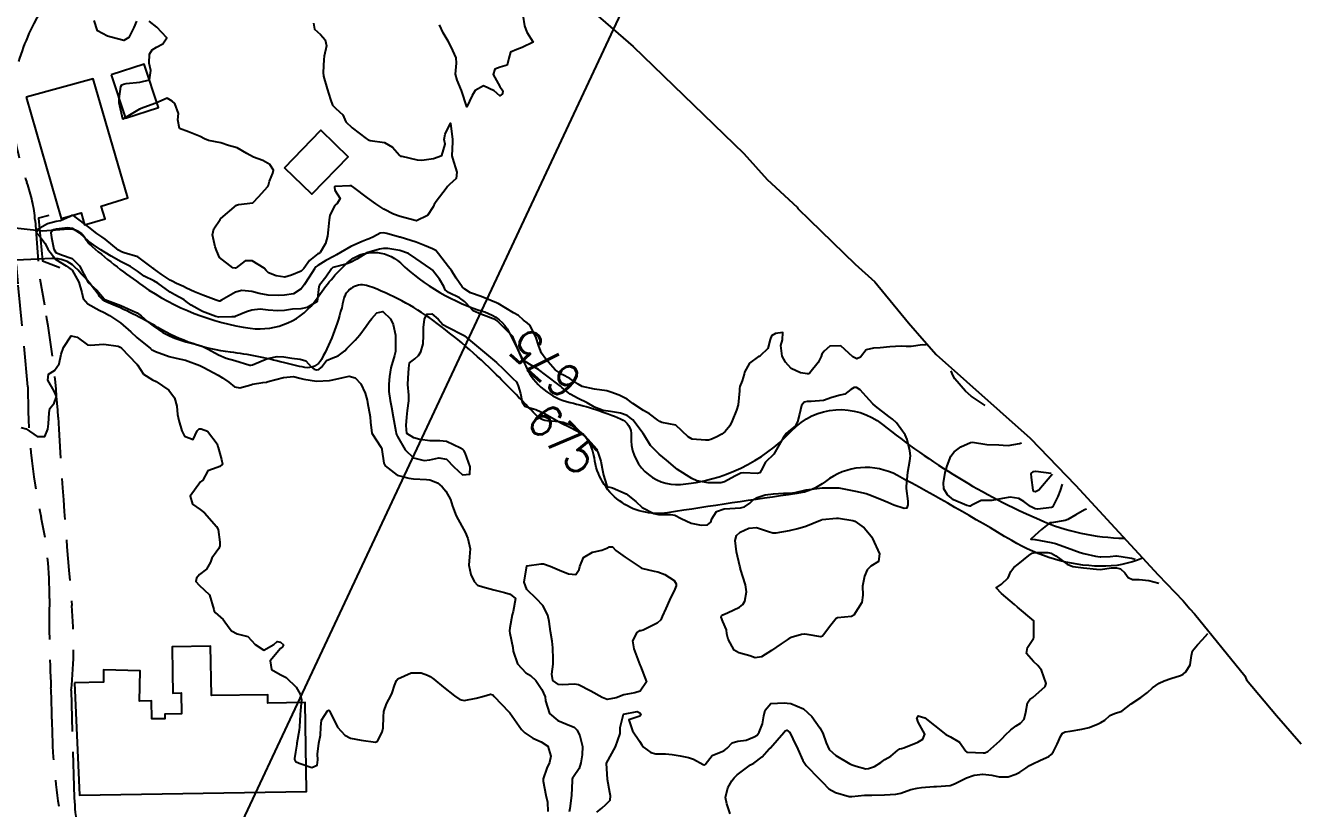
# Model space of a CAD drawing. Header units: metres. Extents: x 298520 to 308411, y 7433745 to 7450750.
# Drawn here: x 301082.7 to 301237.7, y 7444011.9 to 7444107.6 of the extents above; entities that cross this region are included whole.
import ezdxf
from ezdxf.enums import TextEntityAlignment as Align

# ---------------------------------------------------------------- set-up
doc = ezdxf.new("R2010")
doc.units = ezdxf.units.M
doc.header["$LTSCALE"] = 10
doc.linetypes.add('CONTINUO', pattern=[0])
doc.linetypes.add('DASHED', pattern=[0.75, 0.5, -0.25])
for name, color, linetype in [('Area', 45, 'Continuous'), ('Area Verde e Lazer', 94, 'Continuous'), ('Cotas', 45, 'Continuous'), ('Curvas de Nivel 1m', 11, 'Continuous'), ('Curvas de Nivel 5m', 15, 'Continuous'), ('Edificações', 30, 'Continuous'), ('Hidrografia', 140, 'Continuous'), ('Pontes e viadutos', 190, 'Continuous'), ('TEXTO', 45, 'Continuous'), ('Vias Secundárias', 230, 'DASHED')]:
    doc.layers.add(name, color=color, linetype=linetype)
doc.styles.add('Style-STANDARD', font='STANDARD.shx')

msp = doc.modelspace()

# ---------------------------------------------------------------- linework, layer by layer
at = {"layer": 'Area'}
msp.add_polyline3d([(301151.76, 7444109.56, 677.09), (301157, 7444105.05, 676.94), (301170.5, 7444091.95, 678.43), (301173.33, 7444088.79, 676.94), (301177.02, 7444085.43, 680.2), (301177.11, 7444085.24, 680.31), (301178.54, 7444083.86, 680.94), (301184.11, 7444078.44, 683.66), (301186.49, 7444076.3, 679.37), (301190.6, 7444071.28, 692.9), (301192.53, 7444069.08, 681.47), (301194, 7444067.39, 676.97), (301205.48, 7444057.18, 680.91), (301211.01, 7444051.43, 678.52), (301221.1, 7444040.47, 676.93), (301224.15, 7444037.31, 678.2), (301224.99, 7444036.3, 681.07), (301225.55, 7444035.71, 680.5), (301231.71, 7444028.13, 688.65), (301231.9, 7444027.63, 688.62), (301235.57, 7444023.28, 682.95), (301238.58, 7444019.82, 686.78)], dxfattribs=at)
at = {"layer": 'Area Verde e Lazer', "elevation": 683.98}
msp.add_lwpolyline([(301244.65, 7444005.75), (301236.08, 7444004.44, 0), (301223.44, 7444002.52, -0.079964), (301213.85, 7444002.6, 0.078577), (301189.51, 7444002.88, -0.017587), (301163.61, 7444000.01, 0.012035), (301150, 7443998.66, 0.378668), (301143.29, 7443991.06, -0.057498), (301138.13, 7443946.2, 0.342844), (301149.93, 7443920.55, 0.077568), (301153.36, 7443919.4, 0.010024), (301179.65, 7443915.45, 0.021064), (301218.07, 7443912.09, 0.035305), (301232.21, 7443912.45, 0.299651), (301239.1, 7443918.01, -0.016754)], format="xyb", dxfattribs=at)
at = {"layer": 'Curvas de Nivel 1m', "flags": 128}
for points, elevation in [([(301143.51, 7444108.88), (301143.7, 7444107.58), (301143.98, 7444106.78), (301144.77, 7444105.57), (301143.43, 7444104.92), (301142.76, 7444104.7), (301142, 7444104.36), (301141.79, 7444103.61), (301141.58, 7444102.76), (301140.73, 7444102.51), (301140.08, 7444102.27), (301139.87, 7444101.63), (301140.71, 7444100.17), (301141.05, 7444099.62), (301141.03, 7444099.28), (301140.69, 7444099.02), (301140, 7444099.63), (301138.71, 7444100.24), (301137.67, 7444099.66), (301137.31, 7444099.04), (301136.67, 7444097.67), (301136.02, 7444099.68), (301135.46, 7444100.93), (301135.26, 7444101.68), (301135.4, 7444103.02), (301135.37, 7444103.68), (301134.76, 7444105.02), (301134.37, 7444105.69), (301133.78, 7444106.7), (301133.33, 7444107.7)], 677), ([(301096.31, 7444108.15), (301095.98, 7444107.35), (301095.38, 7444106.16), (301094.77, 7444105.8), (301093.21, 7444106.19), (301092.77, 7444106.31), (301091.53, 7444106.95), (301091.14, 7444108.21)], 677), ([(301117.92, 7444107.89), (301118.07, 7444107.18), (301118.78, 7444106.5), (301119.37, 7444105.87), (301119.51, 7444105.12), (301119.25, 7444103.87), (301119.18, 7444103.44), (301119.1, 7444101.88), (301119.15, 7444101.44), (301119.59, 7444099.87), (301119.99, 7444098.56), (301120.27, 7444097.86), (301120.67, 7444097.47), (301121.51, 7444096.7), (301121.86, 7444095.84), (301122.64, 7444095.1), (301124.37, 7444093.81), (301124.62, 7444093.62), (301124.86, 7444093.57), (301126.62, 7444093.31), (301127.57, 7444092.73), (301128.42, 7444091.76), (301128.52, 7444091.68), (301128.6, 7444091.66), (301128.73, 7444091.63), (301130.6, 7444091.2), (301131.16, 7444091.17), (301132.6, 7444091.35), (301133.6, 7444091.71), (301134.02, 7444093.1), (301133.91, 7444093.7), (301134, 7444094.33), (301134.65, 7444095.69), (301134.92, 7444093.69), (301134.93, 7444093.38), (301134.84, 7444091.69), (301134.91, 7444091.38), (301135.45, 7444089.68), (301135.35, 7444088.91), (301134.56, 7444088.17), (301134.31, 7444087.94), (301134.14, 7444087.7), (301132.93, 7444086.11), (301132.65, 7444085.72), (301132.61, 7444085.64), (301132.53, 7444085.44), (301131.85, 7444084.39), (301130.5, 7444083.74), (301128.51, 7444084.25), (301127.72, 7444084.57), (301126.52, 7444085.18), (301125.55, 7444085.8), (301124.54, 7444086.55), (301122.87, 7444087.83), (301122.56, 7444088.01), (301122.37, 7444088.01), (301120.55, 7444087.92), (301120.51, 7444087.91), (301120.48, 7444087.86), (301120.55, 7444087.48), (301121.17, 7444086.48), (301120.83, 7444085.86), (301120.66, 7444085.73), (301120.53, 7444085.62), (301119.93, 7444084.45), (301119.86, 7444083.87), (301119.73, 7444082.64), (301119.62, 7444081.87), (301119.38, 7444080.96), (301118.73, 7444079.88), (301118.58, 7444079.76), (301118.46, 7444079.69), (301117.44, 7444078.9), (301116.73, 7444077.91), (301116.43, 7444077.59), (301115.25, 7444077.1), (301114.42, 7444076.86), (301113.36, 7444077), (301112.43, 7444077.4), (301112.16, 7444077.69), (301111.91, 7444077.96), (301110.45, 7444078.84), (301109.6, 7444078.84), (301108.5, 7444078), (301108.46, 7444077.97), (301108.43, 7444077.96), (301108.39, 7444077.96), (301108.09, 7444078.01), (301106.45, 7444079.26), (301106.11, 7444080.03), (301105.93, 7444080.57), (301105.58, 7444082.04), (301105.75, 7444082.78), (301106.51, 7444083.91), (301106.56, 7444083.98), (301106.6, 7444084.03), (301108.53, 7444085.65), (301108.78, 7444085.75), (301110.53, 7444085.96), (301110.57, 7444085.98), (301111.23, 7444086.66), (301112.34, 7444087.95), (301112.42, 7444088.09), (301112.56, 7444088.58), (301112.95, 7444089.57), (301113.05, 7444089.95), (301112.59, 7444090.64), (301111.76, 7444091.13), (301110.6, 7444091.51), (301109.77, 7444091.99), (301108.61, 7444092.66), (301107.56, 7444092.96), (301106.62, 7444093.27), (301105.11, 7444093.55), (301104.62, 7444093.76), (301104.1, 7444094.06), (301102.64, 7444094.6), (301101.57, 7444095.02), (301101.36, 7444096.09), (301101.44, 7444096.87), (301100.98, 7444098.1), (301100.68, 7444098.38), (301100.06, 7444098.73), (301098.67, 7444098.12), (301097.2, 7444097.6), (301096.67, 7444097.39), (301094.65, 7444096.17), (301094.18, 7444098.17), (301094.19, 7444098.67), (301094.38, 7444100.17), (301094.51, 7444100.37), (301094.71, 7444100.44), (301095.06, 7444100.52), (301096.71, 7444100.69), (301097.88, 7444100.96), (301098.06, 7444102.13), (301097.87, 7444102.99), (301097.88, 7444104.13), (301098.24, 7444104.63), (301098.76, 7444104.95), (301099.51, 7444105.36), (301100, 7444106.11), (301098.79, 7444107.39), (301097.85, 7444108.13)], 677), ([(301192.78, 7444068.54), (301192.33, 7444068.59), (301190.94, 7444068.4), (301190.33, 7444068.4), (301189.71, 7444068.41), (301188.33, 7444068.34), (301187.16, 7444068.23), (301186.33, 7444068.16), (301185.45, 7444067.96), (301184.76, 7444067.09), (301184.31, 7444066.86), (301183.8, 7444067.11), (301182.33, 7444068.45), (301181.02, 7444068.44), (301180.32, 7444067.81), (301180.03, 7444067.43), (301179.94, 7444067.15), (301179.58, 7444066.42), (301178.56, 7444065.17), (301178.4, 7444065.06), (301178.29, 7444065.05), (301177.42, 7444065.18), (301176.3, 7444065.69), (301175.57, 7444066.47), (301175.17, 7444067.21), (301175.03, 7444068.51), (301175.21, 7444069.21), (301175.26, 7444070.11), (301174.35, 7444069.95), (301173.89, 7444069.68), (301173.7, 7444069.23), (301173.42, 7444068.14), (301172.51, 7444067.24), (301172.38, 7444067.17), (301172.31, 7444067.14), (301171.19, 7444066.36), (301170.59, 7444065.26), (301170.52, 7444065.02), (301170.28, 7444064.17), (301170.03, 7444063.5), (301169.97, 7444063.26), (301169.96, 7444062.96), (301169.79, 7444061.27), (301169.59, 7444060.62), (301169.07, 7444059.28), (301168.8, 7444058.69), (301168.2, 7444057.98), (301167.81, 7444057.68), (301167.1, 7444057.3), (301166.48, 7444057.02), (301166.19, 7444056.93), (301165.8, 7444056.93), (301164.19, 7444057.04), (301163.71, 7444057.34), (301162.21, 7444058.75), (301160.49, 7444059.11), (301160.22, 7444059.22), (301160.01, 7444059.38), (301158.98, 7444060.15), (301158.23, 7444060.55), (301156.92, 7444061.42), (301156.25, 7444061.93), (301155.26, 7444062.43), (301154.26, 7444062.82), (301153.76, 7444062.96), (301152.26, 7444063.18), (301150.73, 7444063.5), (301150.27, 7444063.76), (301149.26, 7444064.49), (301148.29, 7444064.96), (301147.47, 7444065.54), (301146.31, 7444066.85), (301145.79, 7444067.56), (301145.45, 7444068.44), (301145.11, 7444069.56), (301144.36, 7444070.98), (301144.05, 7444071.27), (301143.59, 7444071.58), (301142.96, 7444072.18), (301142.37, 7444072.5), (301140.47, 7444073.62), (301140.38, 7444073.67), (301140.28, 7444073.73), (301138.4, 7444074.48), (301137.11, 7444074.95), (301136.41, 7444075.38), (301136.1, 7444075.67), (301135.36, 7444076.74), (301134.8, 7444077.69), (301134.44, 7444078.13), (301133.2, 7444079.71), (301132.87, 7444080.11), (301132.47, 7444080.33), (301131.47, 7444080.73), (301130.48, 7444081.14), (301128.5, 7444081.74), (301128.48, 7444081.75), (301128.43, 7444081.76), (301126.9, 7444082.2), (301126.49, 7444082.27), (301126.06, 7444082.22), (301125.24, 7444081.8), (301124.73, 7444081.56), (301124.48, 7444081.46), (301123.88, 7444081.22), (301122.47, 7444080.62), (301121.24, 7444079.85), (301120.74, 7444079.57), (301120.46, 7444079.44), (301119.43, 7444078.89), (301118.44, 7444078.29), (301118.21, 7444078.11), (301118.04, 7444077.89), (301117.38, 7444076.85), (301116.78, 7444075.9), (301116.41, 7444075.41), (301115.49, 7444074.83), (301114.4, 7444074.64), (301113.71, 7444074.62), (301112.4, 7444074.66), (301111.3, 7444074.86), (301110.4, 7444075.1), (301109.18, 7444075.22), (301108.4, 7444075.02), (301106.7, 7444074.03), (301106.5, 7444073.92), (301106.39, 7444073.91), (301106.04, 7444074.03), (301104.4, 7444074.67), (301103.4, 7444075.06), (301102.41, 7444075.53), (301102.03, 7444075.7), (301101.18, 7444076.09), (301100.67, 7444076.36), (301100.42, 7444076.5), (301099.32, 7444077.22), (301098.43, 7444077.86), (301098.27, 7444077.96), (301098.09, 7444078.13), (301096.45, 7444079.36), (301094.8, 7444079.83), (301094.46, 7444079.94), (301094.11, 7444080.17), (301092.48, 7444081.51), (301092.07, 7444081.79), (301091.47, 7444082.21), (301090.49, 7444082.98), (301088.81, 7444084.24), (301088.51, 7444084.4), (301088.37, 7444084.39), (301088.14, 7444084.24), (301087.01, 7444083.75), (301086.5, 7444083.65), (301085.42, 7444083.36), (301084.49, 7444082.85), (301084.16, 7444082.62), (301084.08, 7444082.29), (301084.48, 7444081.84), (301085.15, 7444080.96), (301085.48, 7444080.27), (301086.44, 7444079.02), (301087.72, 7444078.25), (301088.43, 7444077.7), (301089.27, 7444076.23), (301089.63, 7444075), (301089.79, 7444074.23), (301090.38, 7444073.59), (301091.74, 7444072.84), (301092.37, 7444072.53), (301093.01, 7444072.18), (301094.35, 7444071.27), (301095.61, 7444070.16), (301096.33, 7444069.49), (301098, 7444068.12), (301098.18, 7444067.99), (301098.31, 7444067.93), (301098.63, 7444067.79), (301100.3, 7444067.15), (301101.17, 7444066.95), (301102.3, 7444066.7), (301104.03, 7444066.05), (301104.29, 7444065.93), (301104.53, 7444065.8), (301106.28, 7444064.87), (301106.83, 7444064.57), (301107.57, 7444064.01), (301108.26, 7444063.46), (301108.92, 7444063.34), (301110.27, 7444063.71), (301110.48, 7444063.76), (301111.73, 7444063.97), (301112.2, 7444064.03), (301112.27, 7444064.05), (301112.4, 7444064.09), (301114.28, 7444064.58), (301115.49, 7444064.71), (301116.28, 7444064.51), (301116.74, 7444064.37), (301118.28, 7444064.16), (301119.9, 7444064.24), (301120.28, 7444064.3), (301121.55, 7444064.58), (301122.28, 7444064.76), (301123, 7444064.55), (301123.72, 7444063.82), (301124.26, 7444062.69), (301124.47, 7444061.81), (301124.53, 7444061.52), (301124.87, 7444059.8), (301124.88, 7444059.14), (301125.05, 7444057.8), (301126.18, 7444056.02), (301126.26, 7444055.88), (301126.29, 7444055.79), (301126.51, 7444054.14), (301126.67, 7444053.78), (301128.14, 7444052.64), (301129.59, 7444052.29), (301130.13, 7444052.22), (301131.74, 7444052.11), (301132.13, 7444052.07), (301133.07, 7444051.71), (301133.64, 7444051.22), (301134.11, 7444050.71), (301134.65, 7444049.68), (301134.92, 7444048.85), (301135.35, 7444047.68), (301136.06, 7444046.44), (301136.46, 7444045.67), (301136.78, 7444044.93), (301137.08, 7444043.66), (301136.99, 7444042.69), (301136.9, 7444041.66), (301137.14, 7444040.51), (301137.55, 7444039.65), (301137.98, 7444039.23), (301138.61, 7444039), (301139.97, 7444038.63), (301141.27, 7444038.3), (301141.96, 7444038.11), (301142.6, 7444037.59), (301142.33, 7444035.99), (301142.2, 7444035.6), (301141.92, 7444033.98), (301141.87, 7444033.65), (301141.87, 7444033.6), (301141.91, 7444033.35), (301142.26, 7444031.6), (301142.32, 7444031.16), (301142.84, 7444029.59), (301143.85, 7444028.5), (301144.44, 7444028.17), (301145.09, 7444027.56), (301145.83, 7444026.46), (301146.23, 7444025.55), (301146.27, 7444025.08), (301146.74, 7444023.54), (301147.78, 7444022.68), (301149.23, 7444022.05), (301149.77, 7444021.84), (301150.12, 7444021.5), (301150.47, 7444020.78), (301150.81, 7444019.49), (301150.76, 7444018.46), (301150.58, 7444017.49), (301150.39, 7444016.82), (301149.7, 7444015.8), (301149.58, 7444015.61), (301149.54, 7444015.5), (301149.51, 7444015.32), (301149.44, 7444013.5), (301149.25, 7444011.91), (301149.15, 7444011.51)], 676), ([(301082.2, 7444058.47), (301082.81, 7444058.3), (301084.19, 7444057.39), (301085.09, 7444057.38), (301085.48, 7444058.28), (301085.56, 7444058.92), (301085.62, 7444060.28), (301085.71, 7444060.79), (301086.23, 7444061.46), (301086.53, 7444062.27), (301086.25, 7444062.92), (301085.48, 7444064.28), (301085.56, 7444064.99), (301086.28, 7444065.43), (301086.86, 7444066.26), (301087.11, 7444067.46), (301087.38, 7444068.25), (301088.34, 7444069.69), (301089.05, 7444069.52), (301090.33, 7444068.58), (301090.64, 7444068.53), (301092.32, 7444068.68), (301094.07, 7444068.42), (301094.32, 7444068.31), (301094.49, 7444068.17), (301096.29, 7444066.25), (301096.35, 7444066.2), (301096.41, 7444066.15), (301097.16, 7444065.02), (301098.27, 7444064.31), (301098.72, 7444064.12), (301100.26, 7444063.03), (301100.96, 7444062.09), (301101.23, 7444061.08), (301101.33, 7444060.08), (301101.47, 7444059.34), (301101.86, 7444058.08), (301102.19, 7444057.43), (301103.22, 7444057.02), (301103.7, 7444058.06), (301103.95, 7444058.31), (301104.21, 7444058.33), (301104.99, 7444058.04), (301106.18, 7444056.49), (301106.26, 7444056.11), (301106.27, 7444056.03), (301106.7, 7444054.57), (301106.81, 7444054.02), (301106.47, 7444053.71), (301106.15, 7444053.58), (301105.01, 7444053.17), (301104.42, 7444052.05), (301104.25, 7444051.92), (301104.12, 7444051.83), (301102.85, 7444050.07), (301103.14, 7444049.11), (301104.09, 7444048.45), (301104.6, 7444048.04), (301106.06, 7444046.39), (301106.29, 7444046.03), (301106.5, 7444044.48), (301106.47, 7444044.02), (301106.36, 7444043.7), (301106.02, 7444043.25), (301105.51, 7444042.53), (301105.33, 7444042.04), (301104.86, 7444041.18), (301103.99, 7444040.53), (301103.62, 7444040.06), (301103.56, 7444039.64), (301103.97, 7444039.23), (301105.22, 7444038.04), (301105.74, 7444036.23), (301105.8, 7444036.03), (301105.93, 7444035.89), (301106.91, 7444035), (301107.62, 7444034), (301107.91, 7444033.62), (301108.62, 7444033.28), (301109.9, 7444032.93), (301110.81, 7444031.97), (301111.88, 7444031.26), (301113.07, 7444031.94), (301113.51, 7444032.31), (301113.89, 7444032.26), (301114.25, 7444031.93), (301114.14, 7444031.67), (301113.88, 7444031.47), (301112.65, 7444029.95), (301112.79, 7444028.89), (301113.85, 7444028.3), (301114.61, 7444027.92), (301115.83, 7444026.75), (301116.31, 7444025.9), (301116.47, 7444025.24), (301116.35, 7444023.9), (301116.29, 7444023.4), (301116.22, 7444021.91), (301116.18, 7444021.48), (301115.91, 7444019.91), (301115.88, 7444019.77), (301115.73, 7444018.82), (301115.61, 7444018.03), (301115.61, 7444017.91), (301115.72, 7444017.67), (301116.18, 7444017.44), (301117.71, 7444016.94), (301118.37, 7444017.22), (301118.44, 7444017.88), (301118.42, 7444018.57), (301118.59, 7444019.88), (301118.77, 7444020.89), (301118.83, 7444021.87), (301118.92, 7444022.73), (301119.63, 7444023.86), (301119.79, 7444023.94), (301119.89, 7444023.86), (301119.98, 7444023.67), (301120.88, 7444021.85), (301121.75, 7444020.86), (301122.45, 7444020.53), (301123.75, 7444020.28), (301125.5, 7444020.03), (301125.75, 7444020.14), (301126.3, 7444021.24), (301126.43, 7444021.78), (301126.47, 7444023.1), (301126.53, 7444023.78), (301126.86, 7444024.72), (301127.41, 7444025.77), (301127.54, 7444026.05), (301127.83, 7444026.95), (301128.06, 7444027.55), (301128.25, 7444027.76), (301129.85, 7444028.51), (301131.09, 7444028.49), (301131.85, 7444028.23), (301132.17, 7444028.04), (301132.61, 7444027.71), (301133.83, 7444026.76), (301135.14, 7444025.68), (301135.81, 7444025.25), (301136.34, 7444025.13), (301137.81, 7444025.39), (301138.75, 7444025.64), (301139.57, 7444025.87), (301139.82, 7444025.8), (301140.02, 7444025.62), (301141.79, 7444023.74), (301141.91, 7444023.6), (301142.19, 7444023.2), (301143.35, 7444021.58), (301143.76, 7444021.18), (301144.71, 7444020.52), (301145.75, 7444020.06), (301146.55, 7444019.54), (301146.94, 7444018.33), (301146.74, 7444017.54), (301146.42, 7444016.83), (301146, 7444015.55), (301145.99, 7444015.25), (301146.3, 7444013.54), (301146.52, 7444012.68), (301146.55, 7444011.54)], 677), ([(301199.99, 7444061.16), (301198.26, 7444062.3), (301197.56, 7444062.94), (301196.29, 7444064.43), (301196.01, 7444064.95), (301195.84, 7444065.41)], 676), ([(301209.38, 7444051.55), (301209.13, 7444050.8), (301208.87, 7444050.05), (301208.25, 7444048.81), (301208.19, 7444048.73), (301208.1, 7444048.69), (301206.41, 7444048.51), (301206.1, 7444048.55), (301205.52, 7444048.84), (301204.7, 7444049.45), (301204.11, 7444049.82), (301203.04, 7444049.95), (301202.11, 7444049.81), (301200.78, 7444049.57), (301200.11, 7444049.56), (301199.48, 7444049.54), (301198.29, 7444048.93), (301198.16, 7444048.87), (301198.1, 7444048.87), (301197.74, 7444048.93), (301196.11, 7444049.63), (301195.39, 7444050.24), (301194.95, 7444050.97), (301194.87, 7444051.71), (301195.09, 7444052.97), (301195.34, 7444053.78), (301195.78, 7444054.96), (301196.18, 7444055.5), (301197.01, 7444056.11), (301198.19, 7444056.66), (301198.45, 7444056.67), (301200.19, 7444056.42), (301201.67, 7444056.37), (301202.19, 7444056.32), (301202.79, 7444056.27), (301204.19, 7444056.51), (301204.42, 7444056.62)], 676), ([(301208.18, 7444052.77), (301208.14, 7444052.7), (301206.53, 7444050.83), (301206.12, 7444050.6), (301205.94, 7444050.66), (301205.84, 7444050.83), (301205.65, 7444052.35), (301205.58, 7444052.84), (301205.87, 7444053.11), (301206.15, 7444053.16), (301208.04, 7444052.91)], 677), ([(301152.54, 7444011.47), (301153.15, 7444011.96), (301153.66, 7444012.39), (301154.19, 7444012.93), (301154.21, 7444013.45), (301154.11, 7444013.89), (301153.84, 7444015.46), (301153.72, 7444017.46), (301154.82, 7444019.44), (301155.39, 7444021.07), (301155.41, 7444021.44), (301155.38, 7444021.82), (301155.79, 7444023.43), (301157.45, 7444023.76), (301157.8, 7444023.62), (301157.89, 7444023.5), (301157.91, 7444023.41), (301157.89, 7444023.31), (301157.79, 7444023.19), (301156.47, 7444022.74), (301156.88, 7444021.42), (301157.75, 7444020.14), (301158.03, 7444019.69), (301158.26, 7444019.4), (301159.13, 7444018.78), (301159.74, 7444018.6), (301160.94, 7444018.58), (301161.73, 7444018.53), (301162.74, 7444018.34), (301163.73, 7444018.14), (301164.35, 7444017.95), (301165.54, 7444017.31), (301165.66, 7444017.25), (301165.71, 7444017.25), (301165.74, 7444017.28), (301165.76, 7444017.31), (301166.63, 7444018.4), (301167.74, 7444018.85), (301168.05, 7444018.97), (301168.46, 7444019.28), (301169.09, 7444019.94), (301169.75, 7444020.13), (301170.77, 7444020.27), (301171.76, 7444020.66), (301172.11, 7444020.89), (301172.37, 7444021.23), (301172.76, 7444022.25), (301172.95, 7444023.23), (301173.1, 7444023.93), (301173.81, 7444024.73), (301175.42, 7444024.81), (301175.81, 7444024.79), (301176.26, 7444024.74), (301177.8, 7444024.08), (301178.8, 7444023.16), (301179.77, 7444021.76), (301180.14, 7444021.14), (301180.56, 7444019.95), (301180.93, 7444019.13), (301181.73, 7444018.41), (301183.45, 7444017.37), (301183.72, 7444017.25), (301184.23, 7444017.09), (301185.41, 7444016.78), (301185.71, 7444016.79), (301186.47, 7444017.06), (301187.22, 7444017.55), (301187.73, 7444017.91), (301188.45, 7444018.32), (301189.31, 7444019.03), (301189.56, 7444019.22), (301189.75, 7444019.26), (301190.06, 7444019.34), (301191.75, 7444020.01), (301192.36, 7444020.39), (301192.61, 7444020.99), (301191.78, 7444022.47), (301191.62, 7444023), (301191.8, 7444023.24), (301192.6, 7444022.99), (301193.78, 7444022.06), (301195.19, 7444020.97), (301195.76, 7444020.69), (301196.84, 7444020.03), (301197.61, 7444018.93), (301197.74, 7444018.82), (301197.87, 7444018.8), (301199.74, 7444018.71), (301199.93, 7444018.72), (301200.32, 7444018.9), (301201.76, 7444020.18), (301202.11, 7444020.52), (301202.44, 7444020.87), (301203.1, 7444021.54), (301203.78, 7444022.01), (301204.3, 7444022.34), (301204.74, 7444022.85), (301204.95, 7444023.7), (301205.15, 7444024.85), (301205.42, 7444025.24), (301205.82, 7444025.48), (301207.33, 7444026.82), (301207.45, 7444027.2), (301206.88, 7444028.82), (301206.42, 7444029.39), (301205.87, 7444029.9), (301205.03, 7444030.85), (301205.15, 7444031.59), (301205.9, 7444032.7), (301205.92, 7444032.84), (301205.93, 7444034.84), (301203.95, 7444036.52), (301203.58, 7444036.86), (301201.97, 7444038.19), (301201.31, 7444038.89), (301201.99, 7444039.34), (301202.78, 7444040.09), (301203.11, 7444040.87), (301203.5, 7444041.38), (301204.01, 7444041.76), (301205.33, 7444042.84), (301205.72, 7444043.14), (301206.03, 7444043.21), (301207.63, 7444043.21), (301208.03, 7444043.12), (301208.6, 7444042.8), (301210.01, 7444041.76), (301210.71, 7444041.48), (301212.01, 7444041.31), (301213.6, 7444041.15), (301214.01, 7444041.14), (301215.42, 7444041.32), (301216.01, 7444041.35), (301216.51, 7444041.22), (301217.05, 7444040.7), (301217.45, 7444040.16), (301217.99, 7444039.9), (301218.78, 7444039.9), (301219.99, 7444039.79), (301221.2, 7444039.44)], 676), ([(301168.82, 7444011.28), (301168.44, 7444012.5), (301168.26, 7444013.28), (301168.53, 7444014.44), (301169.05, 7444015.28), (301169.32, 7444015.65), (301169.7, 7444016.04), (301171.31, 7444017.25), (301171.57, 7444017.39), (301171.72, 7444017.47), (301172.73, 7444018.22), (301173.61, 7444019.22), (301173.67, 7444019.29), (301173.74, 7444019.35), (301175.38, 7444021.2), (301175.55, 7444021.41), (301175.77, 7444021.49), (301176.1, 7444021.19), (301176.5, 7444020.44), (301177.09, 7444019.18), (301177.72, 7444017.78), (301178.12, 7444017.17), (301179.7, 7444015.53), (301179.89, 7444015.34), (301180.09, 7444015.14), (301180.87, 7444014.32), (301181.68, 7444013.88), (301183.38, 7444013.4), (301183.68, 7444013.38), (301185.23, 7444013.54), (301185.68, 7444013.56), (301186.15, 7444013.55), (301187.68, 7444013.57), (301189.06, 7444013.66), (301189.68, 7444013.8), (301190.9, 7444014.23), (301191.69, 7444014.42), (301192.22, 7444014.47), (301193.69, 7444014.6), (301194.04, 7444014.62), (301195.69, 7444014.73), (301196.24, 7444014.95), (301197.7, 7444015.68), (301198.63, 7444015.99), (301199.71, 7444016.13), (301200.8, 7444015.99), (301201.7, 7444015.77), (301202.78, 7444015.79), (301203.71, 7444016.11), (301204.2, 7444016.36), (301204.93, 7444016.85), (301205.4, 7444017.16), (301205.72, 7444017.32), (301206.74, 7444017.81), (301207.74, 7444018.29), (301208.04, 7444018.5), (301208.27, 7444018.8), (301208.79, 7444019.76), (301209.24, 7444020.8), (301209.44, 7444021.12), (301209.77, 7444021.29), (301210.36, 7444021.37), (301211.77, 7444021.6), (301212.69, 7444021.83), (301213.78, 7444022.26), (301214.11, 7444022.41), (301214.59, 7444022.73), (301215.22, 7444023.3), (301215.8, 7444023.53), (301216.69, 7444023.82), (301217.81, 7444024.69), (301219.01, 7444025.49), (301219.83, 7444026.11), (301220.43, 7444026.66), (301221.25, 7444027.25), (301221.85, 7444027.5), (301222.67, 7444027.81), (301223.86, 7444028.19), (301224.15, 7444028.33), (301224.49, 7444028.61), (301225.02, 7444029.46), (301225.2, 7444030.61), (301225.32, 7444031.18), (301225.9, 7444031.93), (301226.55, 7444032.59), (301227.19, 7444033.3)], 677)]:
    msp.add_lwpolyline(points, dxfattribs=dict(at, elevation=elevation))
at = {"layer": 'Curvas de Nivel 1m', "elevation": 676, "flags": 128}
for points in [[(301180.01, 7444047.2), (301180.07, 7444047.22), (301181.8, 7444047.4), (301182.08, 7444047.4), (301183.8, 7444047.1), (301184.07, 7444047.02), (301185.21, 7444046.23), (301186.05, 7444045.19), (301186.12, 7444045.07), (301186.2, 7444044.92), (301187.07, 7444043.06), (301186.96, 7444042.11), (301186.01, 7444041.54), (301185.57, 7444041.08), (301185.23, 7444040.32), (301185, 7444039.08), (301185.05, 7444038), (301184.92, 7444037.09), (301183.94, 7444035.56), (301183.65, 7444035.39), (301181.93, 7444035.2), (301181.78, 7444035.12), (301181.12, 7444034.33), (301180.24, 7444033.15), (301180.09, 7444032.97), (301179.91, 7444032.91), (301178.23, 7444033.17), (301177.91, 7444033.23), (301177.86, 7444033.23), (301177.54, 7444033.17), (301176.28, 7444032.81), (301175.9, 7444032.62), (301175.06, 7444032.04), (301173.88, 7444031.22), (301172.66, 7444030.45), (301171.87, 7444030.33), (301171.22, 7444030.59), (301169.88, 7444030.96), (301169.33, 7444031.28), (301168.58, 7444032.6), (301168.44, 7444033.28), (301168.39, 7444033.75), (301167.93, 7444034.76), (301167.74, 7444035.29), (301167.78, 7444035.45), (301167.94, 7444035.59), (301168.49, 7444035.83), (301169.95, 7444036.53), (301170.36, 7444036.85), (301170.62, 7444037.25), (301170.82, 7444038.4), (301170.7, 7444039.25), (301170.11, 7444041.15), (301170.08, 7444041.26), (301170.01, 7444041.54), (301169.62, 7444043.27), (301169.44, 7444044.66), (301169.62, 7444045.27), (301170.06, 7444045.7), (301171.13, 7444046.19), (301172.06, 7444046.24), (301173.52, 7444045.77), (301174.06, 7444045.61), (301174.46, 7444045.62), (301176.06, 7444045.88), (301177.1, 7444046.14), (301178.07, 7444046.43), (301179.86, 7444047.14)], [(301154.04, 7444043.9), (301154.47, 7444043.89), (301154.86, 7444043.45), (301156.02, 7444042.63), (301157.82, 7444041.41), (301158, 7444041.29), (301159.55, 7444040.94), (301160, 7444040.84), (301160.84, 7444040.52), (301161.99, 7444039.8), (301162.23, 7444039.36), (301162.23, 7444039.11), (301161.97, 7444038.53), (301161.57, 7444037.75), (301161.42, 7444037.37), (301160.96, 7444036.35), (301160.54, 7444035.37), (301160.34, 7444034.96), (301159.92, 7444034.58), (301158.21, 7444033.7), (301157.92, 7444033.64), (301157.7, 7444033.63), (301157.42, 7444033.41), (301156.9, 7444032.42), (301157.08, 7444031.42), (301157.78, 7444029.49), (301157.82, 7444029.41), (301157.86, 7444029.33), (301158.62, 7444027.4), (301157.82, 7444026.24), (301157.19, 7444026.05), (301155.82, 7444025.82), (301154.89, 7444025.44), (301153.81, 7444025.24), (301153.18, 7444025.47), (301151.82, 7444026.25), (301150.32, 7444027.01), (301149.84, 7444027.12), (301148.32, 7444027.04), (301147.84, 7444027.09), (301147.16, 7444027.54), (301147.04, 7444028.35), (301147.21, 7444029.54), (301147.22, 7444030.18), (301147.16, 7444031.54), (301147.09, 7444032.35), (301146.88, 7444033.54), (301146.71, 7444034.76), (301146.55, 7444035.54), (301145.94, 7444036.74), (301145.16, 7444037.56), (301143.97, 7444038.67), (301143.67, 7444039.57), (301144, 7444041.57), (301145.73, 7444041.83), (301146.01, 7444041.83), (301146.84, 7444041.54), (301148, 7444041.05), (301149.07, 7444040.59), (301149.99, 7444040.51), (301150.37, 7444041.13), (301150.46, 7444041.5), (301150.93, 7444042.58), (301152.03, 7444043.24), (301152.23, 7444043.28), (301153.15, 7444043.47), (301153.77, 7444043.73)]]:
    msp.add_lwpolyline(points, close=True, dxfattribs=at)
at = {"layer": 'Curvas de Nivel 5m', "elevation": 675, "flags": 128}
msp.add_lwpolyline([(301184.72, 7444063.09), (301184.27, 7444063.36), (301183.99, 7444063.38), (301183.56, 7444063.11), (301182.82, 7444062.56), (301182.26, 7444062.43), (301181.24, 7444062.14), (301180.25, 7444061.79), (301178.72, 7444061.64), (301178.25, 7444061.64), (301177.86, 7444061.56), (301177.56, 7444061.18), (301177.31, 7444060.1), (301177.07, 7444059.18), (301176.77, 7444058.63), (301176.21, 7444058.2), (301175.66, 7444057.74), (301175.3, 7444057.2), (301174.17, 7444055.22), (301173.16, 7444054.23), (301172.61, 7444053.24), (301172.44, 7444052.94), (301172.14, 7444052.86), (301170.46, 7444052.94), (301170.14, 7444052.89), (301169.4, 7444052.53), (301168.13, 7444051.84), (301167.7, 7444051.72), (301166.13, 7444051.72), (301164.76, 7444051.96), (301164.13, 7444052.24), (301162.39, 7444053.36), (301162.15, 7444053.54), (301161.04, 7444054.5), (301160.17, 7444055.24), (301160.09, 7444055.3), (301159.99, 7444055.38), (301159.08, 7444056.29), (301158.41, 7444057.41), (301158.2, 7444057.74), (301156.94, 7444059.42), (301156.23, 7444059.96), (301155.45, 7444060.22), (301154.23, 7444060.42), (301153.33, 7444060.56), (301152.24, 7444060.96), (301151.35, 7444061.49), (301150.25, 7444062.04), (301149.28, 7444062.54), (301148.27, 7444063.39), (301148.12, 7444063.53), (301146.29, 7444064.92), (301145.4, 7444065.56), (301144.3, 7444066.22), (301143.48, 7444066.76), (301143.1, 7444067.59), (301142.34, 7444069.49), (301142.26, 7444069.6), (301140.36, 7444071.52), (301140.21, 7444071.62), (301138.37, 7444072.34), (301137.44, 7444072.72), (301136.58, 7444073.67), (301136.39, 7444073.88), (301135.75, 7444074.32), (301134.41, 7444074.99), (301134.02, 7444075.31), (301133.85, 7444075.7), (301133.33, 7444076.61), (301132.48, 7444077.72), (301132.43, 7444077.76), (301132.28, 7444077.88), (301130.45, 7444079.14), (301129.52, 7444079.75), (301128.47, 7444080.13), (301127.03, 7444080.34), (301126.47, 7444080.36), (301126, 7444080.27), (301124.46, 7444079.81), (301123.24, 7444079.04), (301122.44, 7444078.64), (301121.86, 7444078.43), (301120.44, 7444078.08), (301120.28, 7444078.02), (301120.11, 7444077.86), (301119.42, 7444076.87), (301118.67, 7444075.88), (301118.59, 7444075.7), (301118.39, 7444073.88), (301117.15, 7444073.13), (301116.38, 7444073), (301115.37, 7444072.93), (301114.38, 7444072.8), (301113.56, 7444072.76), (301112.38, 7444072.84), (301111.41, 7444072.93), (301110.38, 7444072.82), (301109.76, 7444072.6), (301108.36, 7444072.03), (301108.34, 7444072.02), (301107.95, 7444072.01), (301106.36, 7444071.97), (301106.01, 7444072.03), (301104.37, 7444072.64), (301103, 7444073.45), (301102.39, 7444073.89), (301102.12, 7444074.07), (301100.99, 7444074.68), (301100.4, 7444075.03), (301098.9, 7444076.12), (301098.42, 7444076.4), (301097.24, 7444076.96), (301096.43, 7444077.57), (301095.57, 7444078.16), (301094.44, 7444078.74), (301093.22, 7444079.42), (301092.46, 7444079.87), (301091.96, 7444080.2), (301091.05, 7444080.79), (301090.47, 7444081.22), (301089.39, 7444082.23), (301088.49, 7444082.82), (301087.87, 7444082.87), (301086.49, 7444082.73), (301086.12, 7444082.64), (301085.85, 7444082.27), (301085.92, 7444081.71), (301086.21, 7444080.26), (301086.46, 7444079.87), (301087.14, 7444079.57), (301088.45, 7444079.13), (301089.34, 7444078.23), (301090.41, 7444076.22), (301091.46, 7444075.26), (301092.35, 7444074.19), (301092.39, 7444074.16), (301092.44, 7444074.14), (301094.38, 7444073.38), (301095.74, 7444072.79), (301096.37, 7444072.48), (301096.86, 7444072.14), (301097.66, 7444071.43), (301098.35, 7444070.89), (301099.51, 7444070.11), (301100.34, 7444069.67), (301101, 7444069.42), (301102.33, 7444068.96), (301103.81, 7444068.57), (301104.32, 7444068.44), (301105.08, 7444068.04), (301106.31, 7444067.35), (301107.26, 7444066.97), (301108.3, 7444066.65), (301110.15, 7444066.12), (301110.29, 7444066.1), (301110.48, 7444066.16), (301112.3, 7444066.92), (301113.51, 7444067.15), (301114.3, 7444067.1), (301115.29, 7444066.94), (301116.3, 7444066.82), (301117.01, 7444066.61), (301117.65, 7444065.89), (301118.01, 7444065.6), (301118.29, 7444065.53), (301118.58, 7444065.59), (301118.89, 7444065.87), (301119.5, 7444066.67), (301120.3, 7444066.99), (301120.93, 7444067.23), (301121.74, 7444067.85), (301122.02, 7444068.14), (301122.32, 7444068.47), (301123.02, 7444069.14), (301123.6, 7444069.82), (301124.35, 7444070.88), (301124.75, 7444071.41), (301125.06, 7444071.8), (301125.68, 7444072.49), (301126.38, 7444072.67), (301127.32, 7444071.78), (301127.67, 7444071.08), (301127.94, 7444069.77), (301127.96, 7444068.12), (301127.94, 7444067.77), (301127.84, 7444067.3), (301127.39, 7444065.77), (301127.22, 7444064.71), (301127.14, 7444063.78), (301127.15, 7444062.89), (301127.29, 7444061.77), (301127.44, 7444060.97), (301127.65, 7444059.77), (301127.98, 7444057.98), (301128.02, 7444057.76), (301128.06, 7444057.64), (301128.19, 7444057.37), (301129.12, 7444055.75), (301130.16, 7444054.79), (301131.46, 7444054.43), (301132.16, 7444054.53), (301133.26, 7444054.79), (301134.16, 7444054.6), (301135.07, 7444053.68), (301136.14, 7444052.71), (301137.01, 7444052.79), (301137.06, 7444053.66), (301136.44, 7444055.39), (301136.3, 7444055.67), (301136.17, 7444055.78), (301135.89, 7444055.95), (301134.18, 7444056.75), (301133.36, 7444056.87), (301132.18, 7444056.84), (301130.92, 7444057), (301130.19, 7444057.23), (301129.34, 7444057.75), (301129.24, 7444058.71), (301129.32, 7444059.75), (301129.41, 7444060.57), (301129.57, 7444061.75), (301129.56, 7444062.44), (301129.47, 7444063.75), (301129.51, 7444064.51), (301129.59, 7444065.75), (301129.65, 7444066.39), (301130.3, 7444066.87), (301130.77, 7444067.28), (301131.03, 7444067.73), (301131.34, 7444068.71), (301131.36, 7444069.73), (301131.38, 7444070.7), (301131.5, 7444071.73), (301131.77, 7444072.33), (301132.37, 7444072.36), (301133.15, 7444071.71), (301133.72, 7444071.06), (301134.35, 7444070.74), (301136.26, 7444069.75), (301136.34, 7444069.71), (301136.37, 7444069.7), (301136.39, 7444069.67), (301138.32, 7444068.06), (301138.83, 7444067.63), (301140.3, 7444066.42), (301141.16, 7444065.61), (301142.28, 7444064.48), (301142.73, 7444064.05), (301142.94, 7444063.59), (301143.21, 7444062.64), (301143.44, 7444061.58), (301143.73, 7444061.07), (301144.24, 7444060.91), (301145.11, 7444060.68), (301146.23, 7444060.14), (301147.28, 7444059.54), (301148.22, 7444059.03), (301149.18, 7444058.55), (301150.2, 7444058.03), (301151.02, 7444057.49), (301152.18, 7444056.25), (301152.49, 7444055.79), (301152.65, 7444055.47), (301153.05, 7444054.36), (301153.21, 7444053.46), (301153.34, 7444052.66), (301153.71, 7444051.46), (301153.89, 7444051.22), (301154.12, 7444051.17), (301154.44, 7444051.12), (301156.11, 7444050.39), (301157.31, 7444049.42), (301158.09, 7444048.7), (301159.51, 7444047.96), (301160.08, 7444047.85), (301161.59, 7444047.86), (301162.08, 7444047.77), (301162.83, 7444047.35), (301164.07, 7444046.79), (301165.28, 7444046.54), (301166.07, 7444046.57), (301166.45, 7444046.93), (301166.6, 7444047.3), (301167.18, 7444048.21), (301168.09, 7444048.55), (301168.78, 7444048.59), (301170.09, 7444048.66), (301170.57, 7444048.78), (301171.22, 7444049.25), (301171.66, 7444049.69), (301172.11, 7444049.93), (301173.1, 7444050.24), (301174.11, 7444050.39), (301175.36, 7444050.45), (301176.12, 7444050.44), (301176.78, 7444050.52), (301178.12, 7444050.88), (301180.08, 7444051.1), (301180.12, 7444051.1), (301180.16, 7444051.1), (301182.12, 7444051.12), (301184.12, 7444050.7), (301185.44, 7444050.4), (301186.11, 7444050.19), (301187.59, 7444049.57), (301188.11, 7444049.36), (301188.84, 7444049.04), (301190.1, 7444048.61), (301190.44, 7444048.68), (301190.57, 7444049.02), (301190.56, 7444049.48), (301190.38, 7444051.03), (301190.38, 7444051.28), (301190.53, 7444053.02), (301190.77, 7444054.41), (301190.84, 7444055.02), (301190.78, 7444055.62), (301190.45, 7444057.03), (301190.2, 7444057.58), (301189.16, 7444059.04), (301188.68, 7444059.5), (301188.23, 7444059.83), (301186.59, 7444061.07), (301186.25, 7444061.37), (301185.44, 7444062.27)], close=True, dxfattribs=at)
msp.add_lwpolyline([(301212.36, 7444048.5), (301212.1, 7444048.4), (301211.05, 7444047.81), (301210.08, 7444047.22), (301209.77, 7444047.1), (301208.07, 7444046.84), (301208.04, 7444046.84), (301207.88, 7444046.81), (301206.86, 7444046.03), (301206.06, 7444045.29), (301205.55, 7444044.84), (301206.05, 7444044.81), (301206.07, 7444044.81), (301208.05, 7444044.44), (301208.56, 7444044.29), (301210.04, 7444043.76), (301211.58, 7444043.21), (301212.03, 7444043.08), (301213.44, 7444042.75), (301214.02, 7444042.66), (301214.1, 7444042.66), (301215.24, 7444042.73), (301215.94, 7444042.81), (301216.02, 7444042.81), (301216.61, 7444042.71), (301217.84, 7444042.51), (301218.02, 7444042.46), (301218.32, 7444042.38)], dxfattribs=at)
at = {"layer": 'Edificações'}
for points in [[(301093.23, 7444101.58), (301094.97, 7444096.28), (301098.99, 7444097.59), (301097.25, 7444102.9)], [(301082.84, 7444098.85), (301087.11, 7444084.03), (301089.54, 7444084.73), (301089.97, 7444083.27), (301092.48, 7444083.99), (301092, 7444085.53), (301095.23, 7444086.54), (301091.01, 7444101.09)], [(301114.37, 7444090.23), (301118.82, 7444094.82), (301122.16, 7444091.58), (301117.72, 7444086.99)], [(301088.75, 7444027.27), (301089.35, 7444013.56), (301117.09, 7444013.98), (301116.92, 7444024.86), (301112.35, 7444024.79), (301112.34, 7444025.81), (301105.45, 7444025.71), (301105.35, 7444031.76), (301100.66, 7444031.68), (301100.71, 7444028.48), (301100.71, 7444028.48), (301100.74, 7444026.02), (301101.77, 7444026.04), (301101.81, 7444023.49), (301099.76, 7444023.46), (301099.76, 7444022.89), (301098.17, 7444022.87), (301098.13, 7444025.08), (301096.66, 7444025.04), (301096.74, 7444028.76), (301092.29, 7444028.86), (301092.26, 7444027.34)]]:
    msp.add_lwpolyline(points, close=True, dxfattribs=at)
at = {"layer": 'Hidrografia'}
for points in [[(301079.98, 7444083.03), (301084.83, 7444082.53), (301087.99, 7444082.75, -0.282377), (301089.95, 7444081.73, 0.079921), (301090.89, 7444080.6, 0.025961), (301097.09, 7444075.78, 0.117984), (301110.21, 7444070.62, 0.287796), (301118.36, 7444074.27, -0.057723), (301122.06, 7444078.61, -0.395763), (301128.54, 7444078.59, 0.115925), (301138.85, 7444072.6, -0.203457), (301141.83, 7444070.1, -0.009841), (301143.85, 7444065.96, 0.231775), (301149.29, 7444061.54, -0.043105), (301155.45, 7444059.54, -0.319498), (301156.74, 7444057.47, 0.457476), (301162.77, 7444051.53, 0.186906), (301176.31, 7444058.06, -0.393087), (301187.45, 7444058.85, 0.06651), (301206.6, 7444047.22, 0.09931), (301216.98, 7444044.95)], [(301219.21, 7444042.53, -0.110016), (301214.07, 7444041.52, -0.129677), (301203.22, 7444044.66, 0.010984), (301189.26, 7444052.62, 0.297938), (301180.48, 7444051.89, -0.131447), (301176.96, 7444050.4, 0.003969), (301161.18, 7444048.06, -0.421713), (301152.24, 7444054.76, 0.384242), (301147, 7444059.24, -0.212217), (301145.05, 7444060.05, 0.006672), (301140.29, 7444064.92, 0.037492), (301132.51, 7444071.58, 0.07217), (301124.65, 7444075.77, 0.454703), (301121.59, 7444074.07, -0.072593), (301118.9, 7444066.79, -0.323695), (301116.87, 7444065.82, -0.021335), (301114.25, 7444066.42, 0.036403), (301107.77, 7444067.68, -0.104532), (301098.9, 7444070.71, 0.036787), (301092.76, 7444073.77, -0.145518), (301091.69, 7444074.64, 0.049541), (301088.77, 7444078.09, 0.206988), (301085.96, 7444079.15), (301079.93, 7444078.87, -0.291332)]]:
    msp.add_lwpolyline(points, format="xyb", dxfattribs=at)
at = {"layer": 'Pontes e viadutos'}
msp.add_lwpolyline([(301085.58, 7444084.39), (301084.32, 7444084.07), (301084.82, 7444078.86), (301086.95, 7444078.03)], dxfattribs=at)
at = {"layer": 'TEXTO', "linetype": 'CONTINUO'}
msp.add_polyline3d([(301066.05, 7443918.2, 0), (301158.56, 7444115.68, 0)], dxfattribs=at)
at = {"layer": 'Vias Secundárias', "elevation": 677.2}
msp.add_lwpolyline([(301135.45, 7444122.51), (301128.29, 7444121.54, -0.021418), (301116.5, 7444120.45, -0.012509), (301103.93, 7444120.15, 0.281263), (301083.77, 7444107.86, 0.068081), (301081.34, 7444100.98, 0.075707), (301081.1, 7444096.35, 0.062933), (301082.92, 7444088.41, -0.067455), (301083.93, 7444083.79), (301084.48, 7444076.66), (301085.07, 7444073.46, -0.031831), (301086.73, 7444059.73, 0.007935), (301088.41, 7444036.73, -0.047422), (301088.34, 7444026.33), (301088.64, 7444014.61, 0.039218), (301089.4, 7444007.33, -0.070203), (301090.19, 7443988.56, 0.042899), (301090.1, 7443981.19, -0.062009), (301089.76, 7443974.48, 0.010629), (301087.9, 7443962.46, 0.011187), (301086.52, 7443949.83, -0.190179), (301085.8, 7443942.36, 1.018847)], format="xyb", dxfattribs=at)
at = {"layer": 'Vias Secundárias'}
msp.add_lwpolyline([(301081.84, 7443942.82), (301084.38, 7443959.49, -0.024511), (301086.6, 7443970.43, 0.071056), (301087.52, 7443978.99, -0.037052), (301088.09, 7443993.51, 0.039392), (301088.23, 7443997.55, 0.026459), (301086.8, 7444012.2, -0.035961), (301085.97, 7444022.85, 0.011144), (301085.86, 7444026.65, -0.016283), (301085.67, 7444037.57, 0.057258), (301084.67, 7444047.49, -0.056378), (301083.05, 7444063.45), (301081.84, 7444076.02), (301081.65, 7444078.39), (301081.25, 7444078.36), (301080.72, 7444083.99, 0.047871), (301080.1, 7444087.2, 0.076978), (301077.61, 7444092.51, -0.119446), (301075.01, 7444099.51, -0.050668), (301074.92, 7444105.68, 0.100863), (301074.32, 7444110.83)], format="xyb", dxfattribs=at)

# ---------------------------------------------------------------- texts
at = {"layer": 'Cotas', "style": 'Style-STANDARD'}
for rotation, p in [(138.1908, (301146.21, 7444066.28, 675)), (314.2873, (301148.44, 7444057.08, 675))]:
    msp.add_text('675', height=4, rotation=rotation, dxfattribs=at).set_placement(p, align=Align.MIDDLE_CENTER)

doc.saveas('drawing.dxf')
